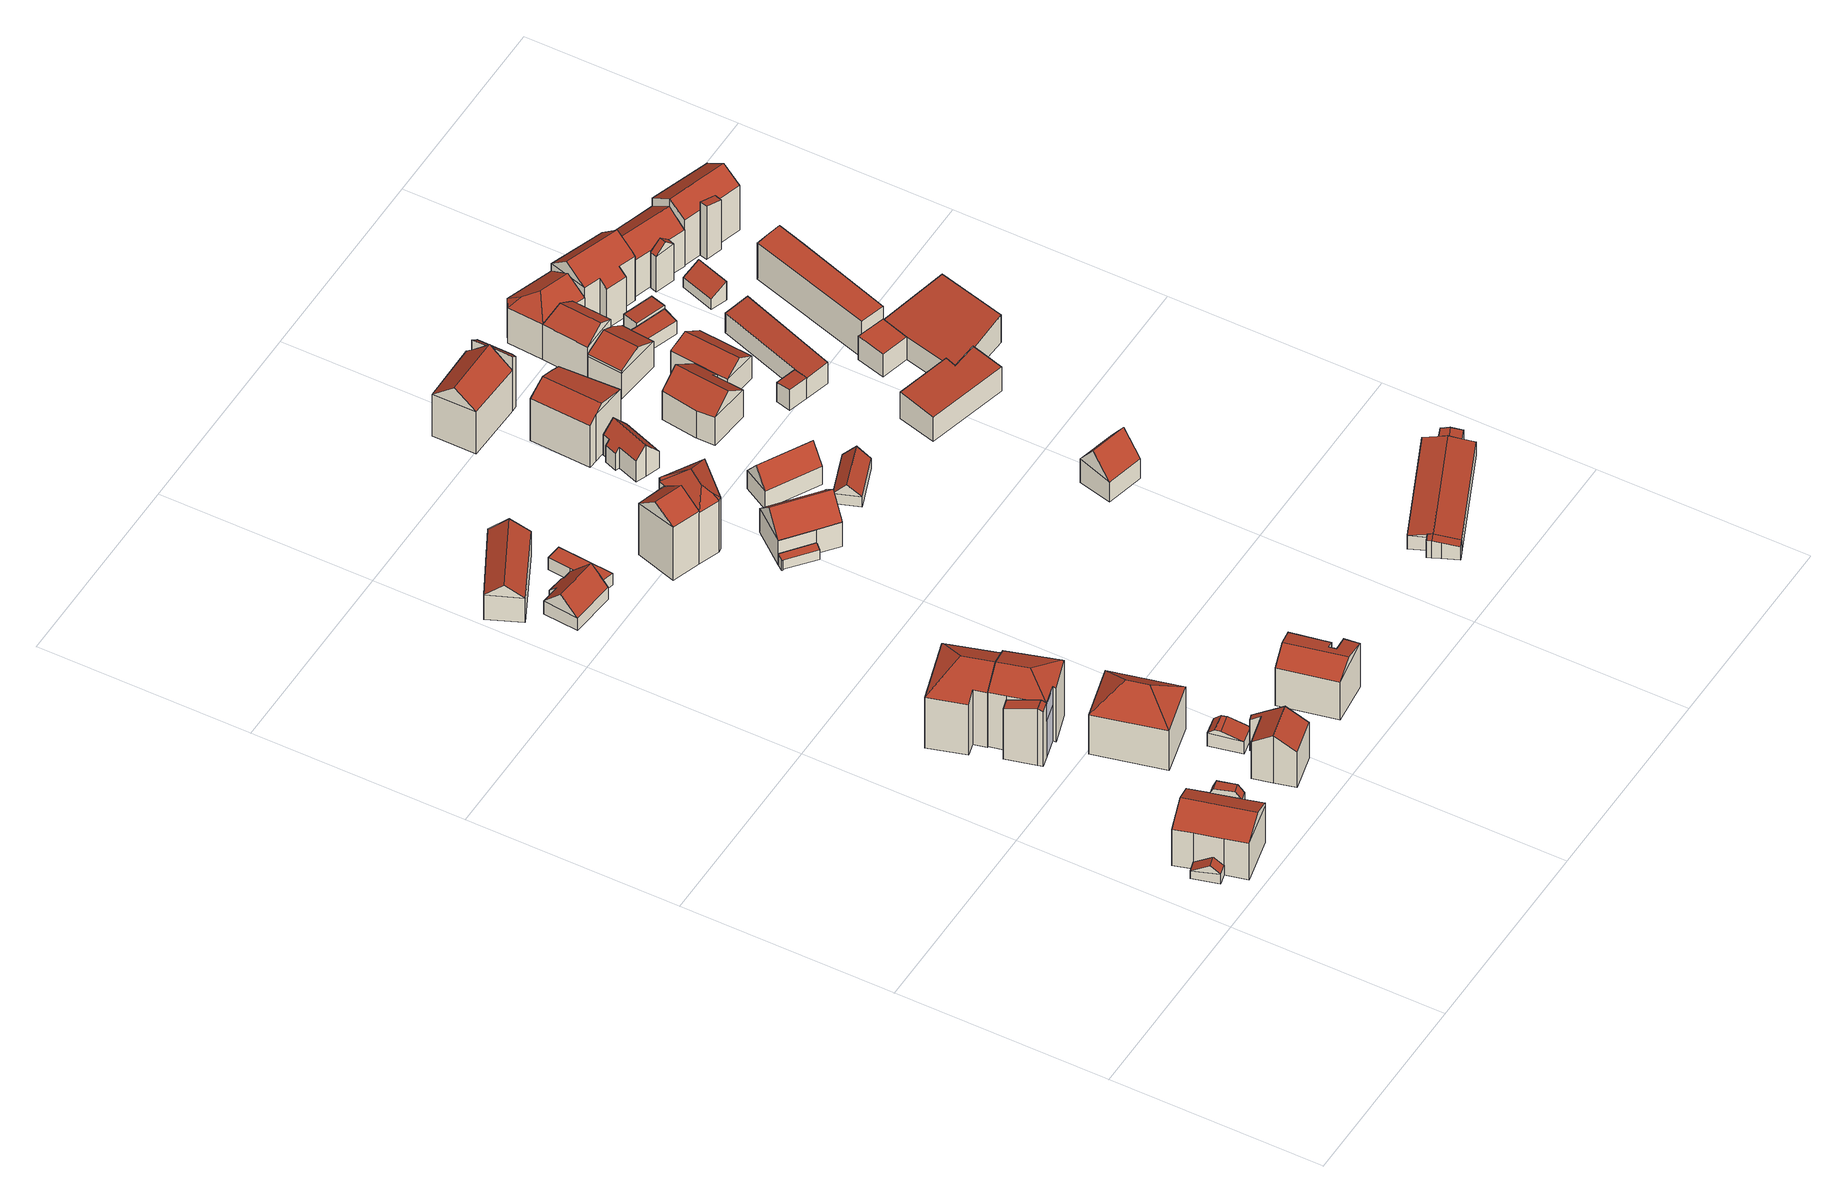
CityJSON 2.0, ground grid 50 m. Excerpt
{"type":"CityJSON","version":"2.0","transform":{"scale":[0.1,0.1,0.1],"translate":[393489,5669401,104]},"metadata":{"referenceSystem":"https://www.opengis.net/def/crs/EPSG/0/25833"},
"CityObjects":{
"building1":{"type":"Building","attributes":{"Gemeindeschluessel":14627140,"Geometrietyp2DReferenz":"3000","function":"31001_9998","roofType":"9999"},"children":["building1-1","building1-2","building1-3"]},
"building1-1":{"type":"BuildingPart","attributes":{"Dachtyp_tdc":"tdcGableRoof","Dachneigung":24.44,"QualitaetDacherkennung":57,"Geometrietyp2DReferenz":"3000","roofType":"3100","measuredHeight":13.32},"parents":["building1"],"geometry":[{"type":"MultiSurface","lod":"2","boundaries":[[[0,1,2,3]],[[1,4,5,2]],[[4,6,7,5]],[[6,8,7]],[[9,10,11]],[[9,12,13,10]],[[12,14,15,13]],[[14,16,17,15]],[[18,19,20,21,22,23,24,25]],[[6,4,21,20,12,9]],[[0,26,23,22,1]],[[1,22,21,4]],[[14,19,18,16]],[[12,20,19,14]],[[18,27,16]],[[3,2,5,7,10,13,15,17]],[[9,11,28,8,6]],[[11,10,7,8]],[[11,8,28]],[[3,17,16,0]],[[26,24,23]],[[27,18,25]],[[16,27,26,0]],[[26,27,25,24]]],"semantics":{"surfaces":[{"type":"WallSurface"},{"type":"RoofSurface"},{"type":"GroundSurface"},{"type":"ClosureSurface"}],"values":[0,0,0,0,0,0,0,0,1,1,0,0,0,0,0,2,0,3,3,3,0,0,3,3]}}]},
"building1-2":{"type":"BuildingPart","attributes":{"Dachtyp_tdc":"tdcGableRoof","Dachneigung":29.97,"QualitaetDacherkennung":14,"Geometrietyp2DReferenz":"3000","roofType":"3100","measuredHeight":4.59},"parents":["building1"],"geometry":[{"type":"MultiSurface","lod":"2","boundaries":[[[8,29,30,7]],[[29,31,32,30]],[[31,11,10,32]],[[31,29,33]],[[29,8,28,33]],[[11,31,33,28]],[[7,30,32,10]],[[7,10,11,8]],[[8,11,28]]],"semantics":{"surfaces":[{"type":"WallSurface"},{"type":"RoofSurface"},{"type":"GroundSurface"},{"type":"ClosureSurface"}],"values":[0,0,0,0,1,1,2,3,3]}}]},
"building1-3":{"type":"BuildingPart","attributes":{"Dachtyp_tdc":"tdcCutGableRoof","Dachneigung":2.87,"QualitaetDacherkennung":29,"Geometrietyp2DReferenz":"3000","roofType":"9999","measuredHeight":12.98},"parents":["building1"],"geometry":[{"type":"MultiSurface","lod":"2","boundaries":[[[27,34,35,17,16]],[[34,36,37,35]],[[36,26,0,3,37]],[[34,27,25,38,39]],[[36,34,39,40]],[[26,36,40,41,24]],[[40,39,38,41]],[[17,35,37,3]],[[16,17,3,0]],[[27,16,0,26]],[[41,38,25,24]],[[24,25,27,26]]],"semantics":{"surfaces":[{"type":"WallSurface"},{"type":"RoofSurface"},{"type":"GroundSurface"},{"type":"ClosureSurface"}],"values":[0,0,0,1,0,1,1,2,3,3,0,3]}}]},
"building2":{"type":"Building","attributes":{"Dachtyp_tdc":"tdcFreeFormRoof","Gemeindeschluessel":14627140,"Dachneigung":21.01,"QualitaetDacherkennung":36,"Geometrietyp2DReferenz":"3000","function":"31001_9998","roofType":"5000","measuredHeight":18.21},"geometry":[{"type":"MultiSurface","lod":"2","boundaries":[[[42,43,44,45]],[[43,46,47,44]],[[46,48,49,47]],[[48,50,51,49]],[[50,52,53,51]],[[52,42,45,53]],[[54,55,52,50]],[[43,56,54,50,48,46]],[[56,42,55,54]],[[43,42,56]],[[42,52,55]],[[45,44,47,49,51,53]]],"semantics":{"surfaces":[{"type":"WallSurface"},{"type":"RoofSurface"},{"type":"GroundSurface"}],"values":[0,0,0,0,0,0,1,1,1,0,0,2]}}]},
"building3":{"type":"Building","attributes":{"Gemeindeschluessel":14627140,"Geometrietyp2DReferenz":"3000","function":"31001_9998","roofType":"9999"},"children":["building3-1","building3-2"]},
"building3-1":{"type":"BuildingPart","attributes":{"Dachtyp_tdc":"tdcGableRoof","Dachneigung":14.13,"QualitaetDacherkennung":32,"Geometrietyp2DReferenz":"3000","roofType":"3100","measuredHeight":16.35},"parents":["building3"],"geometry":[{"type":"MultiSurface","lod":"2","boundaries":[[[57,58,59,60]],[[58,61,62,59]],[[61,63,64,62]],[[65,66,63,61,58]],[[58,57,67,68,67,65]],[[69,60,59,62,64,70,69,71]],[[60,69,67,57]],[[69,71,68,67]],[[72,66,65]],[[70,64,63,66,72]],[[67,73,72,65]],[[70,72,73,69]],[[74,67,68]],[[71,69,73,74,68]],[[74,73,67]]],"semantics":{"surfaces":[{"type":"WallSurface"},{"type":"RoofSurface"},{"type":"GroundSurface"},{"type":"ClosureSurface"}],"values":[0,0,0,1,1,2,0,3,0,3,0,3,0,3,3]}}]},
"building3-2":{"type":"BuildingPart","attributes":{"Dachtyp_tdc":"tdcHipAndGableRoof","Dachneigung":22.43,"QualitaetDacherkennung":33,"Geometrietyp2DReferenz":"3000","roofType":"5000","measuredHeight":18.33},"parents":["building3"],"geometry":[{"type":"MultiSurface","lod":"2","boundaries":[[[75,76,77,78]],[[76,79,80,77]],[[79,81,82,80]],[[81,83,84,82]],[[83,85,71,84]],[[85,68,71]],[[86,87,88,64,63]],[[87,75,78,88]],[[73,74,85,83,81,79,89]],[[79,76,75,89]],[[75,87,86,66,72,73,89]],[[78,77,80,82,84,71,69,70,64,88]],[[74,68,85]],[[71,68,74,73,69]],[[63,66,86]],[[64,70,72,66,63]],[[70,69,73,72]]],"semantics":{"surfaces":[{"type":"WallSurface"},{"type":"RoofSurface"},{"type":"GroundSurface"},{"type":"ClosureSurface"}],"values":[0,0,0,0,0,0,0,0,1,1,1,2,0,3,0,3,3]}}]},
"building4":{"type":"Building","attributes":{"Dachtyp_tdc":"tdcHipRoof","Gemeindeschluessel":14627140,"Dachneigung":38.44,"QualitaetDacherkennung":65,"Geometrietyp2DReferenz":"3000","function":"31001_9998","roofType":"3200","measuredHeight":16.54},"geometry":[{"type":"MultiSurface","lod":"2","boundaries":[[[90,91,92,93]],[[91,94,95,92]],[[94,96,97,95]],[[96,90,93,97]],[[94,91,98]],[[90,96,99]],[[91,90,99,98]],[[96,94,98,99]],[[93,92,95,97]]],"semantics":{"surfaces":[{"type":"WallSurface"},{"type":"RoofSurface"},{"type":"GroundSurface"}],"values":[0,0,0,0,1,1,1,1,2]}}]},
"building5":{"type":"Building","attributes":{"Dachtyp_tdc":"tdcGableRoof","Gemeindeschluessel":14627140,"Dachneigung":33.02,"QualitaetDacherkennung":78,"Geometrietyp2DReferenz":"3000","function":"31001_9998","roofType":"3100","measuredHeight":13.48},"geometry":[{"type":"MultiSurface","lod":"2","boundaries":[[[100,101,102,103]],[[101,104,105,102]],[[104,106,107,105]],[[106,108,109,107]],[[108,110,111,109]],[[110,112,113,111]],[[112,114,115,113]],[[114,100,103,115]],[[110,108,106,104,101,100]],[[100,114,112,110]],[[103,102,105,107,109,111,113,115]]],"semantics":{"surfaces":[{"type":"WallSurface"},{"type":"RoofSurface"},{"type":"GroundSurface"}],"values":[0,0,0,0,0,0,0,0,1,1,2]}}]},
"building6":{"type":"Building","attributes":{"Dachtyp_tdc":"tdcCutGableRoof","Gemeindeschluessel":14627140,"Dachneigung":18.14,"QualitaetDacherkennung":37,"Geometrietyp2DReferenz":"3000","function":"31001_9998","roofType":"9999","measuredHeight":5.05},"geometry":[{"type":"MultiSurface","lod":"2","boundaries":[[[116,117,118,119]],[[117,120,121,118]],[[120,122,123,121]],[[122,116,119,123]],[[117,116,124,125]],[[120,117,125,126]],[[122,120,126,127]],[[116,122,127,124]],[[126,125,124,127]],[[119,118,121,123]]],"semantics":{"surfaces":[{"type":"WallSurface"},{"type":"RoofSurface"},{"type":"GroundSurface"}],"values":[0,0,0,0,1,0,1,0,1,2]}}]},
"building7":{"type":"Building","attributes":{"Dachtyp_tdc":"tdcFreeFormRoof","Gemeindeschluessel":14627140,"Dachneigung":45.99,"QualitaetDacherkennung":65,"Geometrietyp2DReferenz":"3000","function":"31001_9998","roofType":"5000","measuredHeight":7.98},"geometry":[{"type":"MultiSurface","lod":"2","boundaries":[[[128,129,130,131]],[[129,132,133,130]],[[132,134,135,133]],[[134,136,137,135]],[[136,138,139,137]],[[138,140,141,139]],[[140,142,143,141]],[[142,144,145,143]],[[144,128,131,145]],[[146,132,129,128,144,142,140,147]],[[136,134,146,147,138]],[[134,132,146]],[[140,138,147]],[[131,130,133,135,137,139,141,143,145]]],"semantics":{"surfaces":[{"type":"WallSurface"},{"type":"RoofSurface"},{"type":"GroundSurface"}],"values":[0,0,0,0,0,0,0,0,0,1,1,0,0,2]}}]},
"building8":{"type":"Building","attributes":{"Dachtyp_tdc":"tdcFreeFormRoof","Gemeindeschluessel":14627140,"Dachneigung":32.3,"QualitaetDacherkennung":59,"Geometrietyp2DReferenz":"3000","function":"31001_9998","roofType":"5000","measuredHeight":13.77},"geometry":[{"type":"MultiSurface","lod":"2","boundaries":[[[148,149,150,151]],[[149,152,153,150]],[[152,154,155,153]],[[154,156,157,155]],[[156,158,159,157]],[[158,160,161,159]],[[160,162,163,161]],[[162,148,151,163]],[[156,164,165,158]],[[154,152,149,148,162,160,165,164]],[[156,154,164]],[[160,158,165]],[[151,150,153,155,157,159,161,163]]],"semantics":{"surfaces":[{"type":"WallSurface"},{"type":"RoofSurface"},{"type":"GroundSurface"}],"values":[0,0,0,0,0,0,0,0,1,1,0,0,2]}}]},
"building9":{"type":"Building","attributes":{"Dachtyp_tdc":"tdcGableRoof","Gemeindeschluessel":14627140,"Dachneigung":37.8,"QualitaetDacherkennung":65,"Geometrietyp2DReferenz":"3000","function":"31001_9998","roofType":"3100","measuredHeight":10.26},"geometry":[{"type":"MultiSurface","lod":"2","boundaries":[[[166,167,168,169]],[[167,170,171,168]],[[170,172,173,171]],[[172,166,169,173]],[[170,167,174]],[[166,172,175]],[[167,166,175,174]],[[172,170,174,175]],[[169,168,171,173]]],"semantics":{"surfaces":[{"type":"WallSurface"},{"type":"RoofSurface"},{"type":"GroundSurface"}],"values":[0,0,0,0,0,0,1,1,2]}}]},
"building10":{"type":"Building","attributes":{"Dachtyp_tdc":"tdcPolyFlatRoof","Gemeindeschluessel":14627140,"Dachneigung":0,"QualitaetDacherkennung":74,"Geometrietyp2DReferenz":"3000","function":"31001_9998","roofType":"1000","measuredHeight":3.37},"geometry":[{"type":"MultiSurface","lod":"2","boundaries":[[[176,177,178,179]],[[177,180,181,178]],[[180,182,183,181]],[[182,184,185,183]],[[184,176,179,185]],[[184,182,180,177,176]],[[179,178,181,183,185]]],"semantics":{"surfaces":[{"type":"WallSurface"},{"type":"RoofSurface"},{"type":"GroundSurface"}],"values":[0,0,0,0,0,1,2]}}]},
"building11":{"type":"Building","attributes":{"Gemeindeschluessel":14627140,"Geometrietyp2DReferenz":"3000","function":"31001_9998","roofType":"9999"},"children":["building11-1","building11-2"]},
"building11-1":{"type":"BuildingPart","attributes":{"Dachtyp_tdc":"tdcFreeFormRoof","Dachneigung":41.3,"QualitaetDacherkennung":10,"Geometrietyp2DReferenz":"3000","roofType":"5000","measuredHeight":18.73},"parents":["building11"],"geometry":[{"type":"MultiSurface","lod":"2","boundaries":[[[186,187,188,189,190]],[[187,191,192,188]],[[191,193,194,192]],[[193,195,196,194]],[[195,197,198,196]],[[197,199,200,198]],[[199,201,202,200]],[[201,203,204,202]],[[203,205,206,204]],[[201,199,207,208,209]],[[199,197,195,210,211,212,207]],[[195,193,210]],[[193,191,211,210]],[[191,187,212,211]],[[187,186,213,205,208,207,212]],[[205,203,209,208]],[[203,201,209]],[[189,188,192,194,196,198,200,202,204,206]],[[190,213,186]],[[189,206,205,213,190]]],"semantics":{"surfaces":[{"type":"WallSurface"},{"type":"RoofSurface"},{"type":"GroundSurface"},{"type":"ClosureSurface"}],"values":[0,0,0,0,0,0,0,0,0,1,1,1,1,1,1,1,1,2,0,3]}}]},
"building11-2":{"type":"BuildingPart","attributes":{"Dachtyp_tdc":"tdcGableRoof","Dachneigung":39,"QualitaetDacherkennung":46,"Geometrietyp2DReferenz":"3000","roofType":"3100","measuredHeight":18.68},"parents":["building11"],"geometry":[{"type":"MultiSurface","lod":"2","boundaries":[[[214,190,189,215]],[[216,217,218,206,205]],[[217,214,215,218]],[[216,213,190,219]],[[214,217,220]],[[190,214,220,219]],[[217,216,219,220]],[[215,189,206,218]],[[205,213,216]],[[206,189,190,213,205]]],"semantics":{"surfaces":[{"type":"WallSurface"},{"type":"RoofSurface"},{"type":"GroundSurface"},{"type":"ClosureSurface"}],"values":[0,0,0,0,0,1,1,2,0,3]}}]},
"building12":{"type":"Building","attributes":{"Gemeindeschluessel":14627140,"Geometrietyp2DReferenz":"3000","function":"31001_9998","roofType":"9999"},"children":["building12-1","building12-2"]},
"building12-1":{"type":"BuildingPart","attributes":{"Dachtyp_tdc":"tdcGableRoof","Dachneigung":44.21,"QualitaetDacherkennung":54,"Geometrietyp2DReferenz":"3000","roofType":"3100","measuredHeight":11.71},"parents":["building12"],"geometry":[{"type":"MultiSurface","lod":"2","boundaries":[[[221,222,223,224,225]],[[222,226,227,223]],[[226,228,229,227]],[[228,230,231,229]],[[230,232,233,234,231]],[[235,236,237,238,239]],[[222,238,237,240,226]],[[228,240,237,236,230]],[[226,240,228]],[[221,239,238,222]],[[232,235,239,221]],[[230,236,235,232]],[[234,224,223,227,229,231]],[[225,233,232,221]],[[225,224,234,233]]],"semantics":{"surfaces":[{"type":"WallSurface"},{"type":"RoofSurface"},{"type":"GroundSurface"},{"type":"ClosureSurface"}],"values":[0,0,0,0,0,1,1,0,0,0,0,0,2,0,3]}}]},
"building12-2":{"type":"BuildingPart","attributes":{"Dachtyp_tdc":"tdcPolyFlatRoof","Dachneigung":15.64,"QualitaetDacherkennung":46,"Geometrietyp2DReferenz":"3000","roofType":"2100","measuredHeight":3.18},"parents":["building12"],"geometry":[{"type":"MultiSurface","lod":"2","boundaries":[[[241,242,243,244]],[[242,245,246,243]],[[245,247,248,246]],[[247,225,224,248]],[[233,241,244,234]],[[233,225,247,245,242,241]],[[244,243,246,248,224,234]],[[234,224,225,233]]],"semantics":{"surfaces":[{"type":"WallSurface"},{"type":"RoofSurface"},{"type":"GroundSurface"},{"type":"ClosureSurface"}],"values":[0,0,0,0,0,1,2,3]}}]},
"building13":{"type":"Building","attributes":{"name":"Freie Werkschule Meißen","Dachtyp_tdc":"tdcFreeFormRoof","Gemeindeschluessel":14627140,"Dachneigung":52.13,"QualitaetDacherkennung":74,"Geometrietyp2DReferenz":"3000","function":"31001_3021","roofType":"5000","measuredHeight":11.65},"geometry":[{"type":"MultiSurface","lod":"2","boundaries":[[[249,250,251,252]],[[250,253,254,251]],[[253,255,256,254]],[[255,257,258,256]],[[257,249,252,258]],[[255,253,250,259,260]],[[257,260,259,249]],[[250,249,259]],[[257,255,260]],[[252,251,254,256,258]]],"semantics":{"surfaces":[{"type":"WallSurface"},{"type":"RoofSurface"},{"type":"GroundSurface"}],"values":[0,0,0,0,0,1,1,0,0,2]}}]},
"building14":{"type":"Building","attributes":{"Dachtyp_tdc":"tdcGableRoof","Gemeindeschluessel":14627140,"Dachneigung":51.75,"QualitaetDacherkennung":75,"Geometrietyp2DReferenz":"3000","function":"31001_9998","roofType":"3100","measuredHeight":9.62},"geometry":[{"type":"MultiSurface","lod":"2","boundaries":[[[261,262,263,264]],[[262,265,266,263]],[[265,267,268,266]],[[267,261,264,268]],[[265,262,269]],[[261,267,270]],[[262,261,270,269]],[[267,265,269,270]],[[264,263,266,268]]],"semantics":{"surfaces":[{"type":"WallSurface"},{"type":"RoofSurface"},{"type":"GroundSurface"}],"values":[0,0,0,0,0,0,1,1,2]}}]},
"building15":{"type":"Building","attributes":{"Dachtyp_tdc":"tdcGableRoof","Gemeindeschluessel":14627140,"Dachneigung":49.85,"QualitaetDacherkennung":72,"Geometrietyp2DReferenz":"3000","function":"31001_9998","roofType":"3100","measuredHeight":9.05},"geometry":[{"type":"MultiSurface","lod":"2","boundaries":[[[271,272,273,274]],[[272,275,276,273]],[[275,277,278,276]],[[277,279,280,278]],[[279,281,282,280]],[[281,283,284,282]],[[283,285,286,284]],[[285,287,288,286]],[[287,289,290,288]],[[289,271,274,290]],[[285,283,281,279,277,275,272,271]],[[271,289,287,285]],[[274,273,276,278,280,282,284,286,288,290]]],"semantics":{"surfaces":[{"type":"WallSurface"},{"type":"RoofSurface"},{"type":"GroundSurface"}],"values":[0,0,0,0,0,0,0,0,0,0,1,1,2]}}]},
"building16":{"type":"Building","attributes":{"Dachtyp_tdc":"tdcGableRoof","Gemeindeschluessel":14627140,"Dachneigung":44.9,"QualitaetDacherkennung":85,"Geometrietyp2DReferenz":"3000","function":"31001_9998","roofType":"3100","measuredHeight":5.9},"geometry":[{"type":"MultiSurface","lod":"2","boundaries":[[[291,292,293,294]],[[292,295,296,293]],[[295,297,298,296]],[[297,291,294,298]],[[295,292,299]],[[291,297,300]],[[292,291,300,299]],[[297,295,299,300]],[[294,293,296,298]]],"semantics":{"surfaces":[{"type":"WallSurface"},{"type":"RoofSurface"},{"type":"GroundSurface"}],"values":[0,0,0,0,0,0,1,1,2]}}]},
"building17":{"type":"Building","attributes":{"Dachtyp_tdc":"tdcFreeFormRoof","Gemeindeschluessel":14627140,"Dachneigung":15.4,"QualitaetDacherkennung":37,"Geometrietyp2DReferenz":"3000","function":"31001_9998","roofType":"5000","measuredHeight":14.81},"geometry":[{"type":"MultiSurface","lod":"2","boundaries":[[[301,302,303,304]],[[302,305,306,303]],[[305,307,308,306]],[[307,309,310,308]],[[309,311,312,310]],[[311,301,304,312]],[[302,313,314,307,305]],[[301,311,309,314,313]],[[302,301,313]],[[309,307,314]],[[304,303,306,308,310,312]]],"semantics":{"surfaces":[{"type":"WallSurface"},{"type":"RoofSurface"},{"type":"GroundSurface"}],"values":[0,0,0,0,0,0,1,1,0,0,2]}}]},
"building18":{"type":"Building","attributes":{"Gemeindeschluessel":14627140,"Geometrietyp2DReferenz":"3000","function":"31001_9998","roofType":"9999"},"children":["building18-1","building18-2"]},
"building18-1":{"type":"BuildingPart","attributes":{"Dachtyp_tdc":"tdcPolyFlatRoof","Dachneigung":40.88,"QualitaetDacherkennung":83,"Geometrietyp2DReferenz":"3000","roofType":"2100","measuredHeight":15.65},"parents":["building18"],"geometry":[{"type":"MultiSurface","lod":"2","boundaries":[[[315,316,317,318,319,320]],[[316,321,322,317]],[[321,323,324,322]],[[323,325,326,327,324]],[[323,321,316,315,328,329,325]],[[327,318,317,322,324]],[[320,328,315]],[[329,326,325]],[[318,327,326,319]],[[319,326,329,328,320]]],"semantics":{"surfaces":[{"type":"WallSurface"},{"type":"RoofSurface"},{"type":"GroundSurface"},{"type":"ClosureSurface"}],"values":[0,0,0,0,1,2,0,0,3,3]}}]},
"building18-2":{"type":"BuildingPart","attributes":{"Dachtyp_tdc":"tdcGableRoof","Dachneigung":40.19,"QualitaetDacherkennung":72,"Geometrietyp2DReferenz":"3000","roofType":"3100","measuredHeight":16.38},"parents":["building18"],"geometry":[{"type":"MultiSurface","lod":"2","boundaries":[[[326,330,331,327]],[[330,332,333,331]],[[332,334,335,333]],[[332,330,336]],[[330,326,329,337,336]],[[334,332,336,337,328,320]],[[327,331,333,335,318]],[[319,318,335,334]],[[326,327,318,319]],[[337,329,328]],[[320,319,334]],[[328,329,326,319,320]]],"semantics":{"surfaces":[{"type":"WallSurface"},{"type":"RoofSurface"},{"type":"GroundSurface"},{"type":"ClosureSurface"}],"values":[0,0,0,0,1,1,2,0,3,0,0,3]}}]},
"building19":{"type":"Building","attributes":{"name":"Freie Werkschule Meißen","Gemeindeschluessel":14627140,"Geometrietyp2DReferenz":"3000","function":"31001_3021","roofType":"9999"},"children":["building19-1","building19-2","building19-3"]},
"building19-1":{"type":"BuildingPart","attributes":{"Dachtyp_tdc":"tdcGableRoof","Dachneigung":10.54,"QualitaetDacherkennung":75,"Geometrietyp2DReferenz":"3000","roofType":"3100","measuredHeight":3.64},"parents":["building19"],"geometry":[{"type":"MultiSurface","lod":"2","boundaries":[[[338,339,340,341]],[[339,342,343,340]],[[342,344,345,343]],[[342,339,346]],[[339,338,347,346]],[[344,342,346,347]],[[341,340,343,345]],[[341,345,344,338]],[[338,344,347]]],"semantics":{"surfaces":[{"type":"WallSurface"},{"type":"RoofSurface"},{"type":"GroundSurface"},{"type":"ClosureSurface"}],"values":[0,0,0,0,1,1,2,3,3]}}]},
"building19-2":{"type":"BuildingPart","attributes":{"Dachtyp_tdc":"tdcGableRoof","Dachneigung":10.44,"QualitaetDacherkennung":78,"Geometrietyp2DReferenz":"3000","roofType":"3100","measuredHeight":4.84},"parents":["building19"],"geometry":[{"type":"MultiSurface","lod":"2","boundaries":[[[348,349,350,351]],[[349,352,353,350]],[[352,354,355,356,357,353]],[[358,359,360,361]],[[359,348,351,360]],[[362,354,352,349]],[[349,348,359,358,363,362]],[[351,350,353,357,364,361,360]],[[365,355,354,362]],[[364,357,356,366]],[[366,356,355,365]],[[363,367,365,362]],[[364,366,358,361]],[[358,366,365,367,363]]],"semantics":{"surfaces":[{"type":"WallSurface"},{"type":"RoofSurface"},{"type":"GroundSurface"},{"type":"ClosureSurface"}],"values":[0,0,0,0,0,1,1,2,0,3,3,0,3,3]}}]},
"building19-3":{"type":"BuildingPart","attributes":{"Dachtyp_tdc":"tdcGableRoof","Dachneigung":10.15,"QualitaetDacherkennung":86,"Geometrietyp2DReferenz":"3000","roofType":"3100","measuredHeight":4.81},"parents":["building19"],"geometry":[{"type":"MultiSurface","lod":"2","boundaries":[[[368,369,338,341,370]],[[371,345,344]],[[371,372,373,345]],[[372,358,361,373]],[[356,374,375,357]],[[374,368,370,375]],[[376,355,365,367,377,378,379]],[[372,380,377,367,363,358]],[[369,378,377,380,371]],[[371,380,372]],[[368,379,378,369]],[[374,376,379,368]],[[356,355,376,374]],[[370,341,345,373,361,364,357,375]],[[344,347,338,369,371]],[[344,345,341,338]],[[344,338,347]],[[357,364,366,356]],[[364,361,358,366]],[[365,355,356,366]],[[367,365,366,358,363]]],"semantics":{"surfaces":[{"type":"WallSurface"},{"type":"RoofSurface"},{"type":"GroundSurface"},{"type":"ClosureSurface"}],"values":[0,0,0,0,0,0,1,1,0,0,0,0,0,2,0,3,3,3,3,3,3]}}]},
"building20":{"type":"Building","attributes":{"Dachtyp_tdc":"tdcFreeFormRoof","Gemeindeschluessel":14627140,"Dachneigung":38.38,"QualitaetDacherkennung":62,"Geometrietyp2DReferenz":"3000","function":"31001_9998","roofType":"5000","measuredHeight":11.84},"geometry":[{"type":"MultiSurface","lod":"2","boundaries":[[[381,382,383,384]],[[382,385,386,383]],[[385,387,388,386]],[[387,389,390,388]],[[389,391,392,390]],[[391,393,394,392]],[[393,381,384,394]],[[389,387,385,395,396,391]],[[396,395,382,381,393]],[[393,391,396]],[[385,382,395]],[[384,383,386,388,390,392,394]]],"semantics":{"surfaces":[{"type":"WallSurface"},{"type":"RoofSurface"},{"type":"GroundSurface"}],"values":[0,0,0,0,0,0,0,1,1,0,0,2]}}]},
"building21":{"type":"Building","attributes":{"Dachtyp_tdc":"tdcFreeFormRoof","Gemeindeschluessel":14627140,"Dachneigung":28.01,"QualitaetDacherkennung":62,"Geometrietyp2DReferenz":"3000","function":"31001_9998","roofType":"5000","measuredHeight":10.38},"geometry":[{"type":"MultiSurface","lod":"2","boundaries":[[[397,398,399,400]],[[398,401,402,399]],[[401,403,404,402]],[[403,405,406,404]],[[405,407,408,406]],[[407,409,410,408]],[[409,397,400,410]],[[411,412,413,414]],[[409,407,415,416,411,414,397]],[[403,416,415,405]],[[401,412,411,416,403]],[[405,415,407]],[[398,413,412,401]],[[397,414,413,398]],[[400,399,402,404,406,408,410]]],"semantics":{"surfaces":[{"type":"WallSurface"},{"type":"RoofSurface"},{"type":"GroundSurface"}],"values":[0,0,0,0,0,0,0,1,1,0,0,0,0,0,2]}}]},
"building22":{"type":"Building","attributes":{"Dachtyp_tdc":"tdcGableRoof","Gemeindeschluessel":14627140,"Dachneigung":32.71,"QualitaetDacherkennung":83,"Geometrietyp2DReferenz":"3000","function":"31001_9998","roofType":"3100","measuredHeight":13.01},"geometry":[{"type":"MultiSurface","lod":"2","boundaries":[[[417,418,419]],[[420,417,419,421]],[[418,422,421,419]],[[423,404,402,424]],[[417,420,404,423]],[[420,422,402,404]],[[422,418,424,402]],[[418,417,423,424]],[[422,420,421]]],"semantics":{"surfaces":[{"type":"WallSurface"},{"type":"RoofSurface"},{"type":"GroundSurface"}],"values":[0,1,1,2,0,0,0,0,0]}}]},
"building23":{"type":"Building","attributes":{"Dachtyp_tdc":"tdcFreeFormRoof","Gemeindeschluessel":14627140,"Dachneigung":33.32,"QualitaetDacherkennung":81,"Geometrietyp2DReferenz":"3000","function":"31001_9998","roofType":"5000","measuredHeight":9.31},"geometry":[{"type":"MultiSurface","lod":"2","boundaries":[[[425,426,427,428]],[[426,429,430,427]],[[429,431,432,430]],[[431,433,434,432]],[[433,435,436,434]],[[435,425,428,436]],[[437,438,431,429,426,425]],[[435,433,438,437]],[[425,435,437]],[[433,431,438]],[[428,427,430,432,434,436]]],"semantics":{"surfaces":[{"type":"WallSurface"},{"type":"RoofSurface"},{"type":"GroundSurface"}],"values":[0,0,0,0,0,0,1,1,0,0,2]}}]},
"building24":{"type":"Building","attributes":{"Dachtyp_tdc":"tdcPolyFlatRoof","Gemeindeschluessel":14627140,"Dachneigung":4.33,"QualitaetDacherkennung":83,"Geometrietyp2DReferenz":"3000","function":"31001_9998","roofType":"2100","measuredHeight":7.61},"geometry":[{"type":"MultiSurface","lod":"2","boundaries":[[[439,440,441,442]],[[440,443,444,441]],[[443,445,446,444]],[[445,447,448,446]],[[447,449,450,448]],[[449,439,442,450]],[[449,447,445,443,440,439]],[[442,441,444,446,448,450]]],"semantics":{"surfaces":[{"type":"WallSurface"},{"type":"RoofSurface"},{"type":"GroundSurface"}],"values":[0,0,0,0,0,0,1,2]}}]},
"building25":{"type":"Building","attributes":{"Dachtyp_tdc":"tdcFreeFormRoof","Gemeindeschluessel":14627140,"Dachneigung":31.14,"QualitaetDacherkennung":67,"Geometrietyp2DReferenz":"3000","function":"31001_9998","roofType":"5000","measuredHeight":13.07},"geometry":[{"type":"MultiSurface","lod":"2","boundaries":[[[451,452,423,453]],[[452,418,424,423]],[[418,454,455,424]],[[454,456,457,455]],[[456,458,459,457]],[[458,451,453,459]],[[460,456,454]],[[461,460,454,418]],[[451,462,461,418,452]],[[462,458,456,460,461]],[[458,462,451]],[[453,423,424,455,457,459]]],"semantics":{"surfaces":[{"type":"WallSurface"},{"type":"RoofSurface"},{"type":"GroundSurface"}],"values":[0,0,0,0,0,0,1,1,1,1,0,2]}}]},
"building26":{"type":"Building","attributes":{"Gemeindeschluessel":14627140,"Geometrietyp2DReferenz":"3000","function":"31001_9998","roofType":"9999"},"children":["building26-1","building26-2"]},
"building26-1":{"type":"BuildingPart","attributes":{"Dachtyp_tdc":"tdcPolyFlatRoof","Dachneigung":2.69,"QualitaetDacherkennung":68,"Geometrietyp2DReferenz":"3000","roofType":"2100","measuredHeight":5.97},"parents":["building26"],"geometry":[{"type":"MultiSurface","lod":"2","boundaries":[[[463,464,465,466]],[[464,467,468,465]],[[467,469,470,468]],[[471,463,466,472,473]],[[471,474,469,467,464,463]],[[466,465,468,470,472]],[[473,474,471]],[[472,470,469,474,473]]],"semantics":{"surfaces":[{"type":"WallSurface"},{"type":"RoofSurface"},{"type":"GroundSurface"},{"type":"ClosureSurface"}],"values":[0,0,0,0,1,2,0,3]}}]},
"building26-2":{"type":"BuildingPart","attributes":{"Dachtyp_tdc":"tdcPolyFlatRoof","Dachneigung":6.3,"QualitaetDacherkennung":65,"Geometrietyp2DReferenz":"3000","roofType":"2100","measuredHeight":5.84},"parents":["building26"],"geometry":[{"type":"MultiSurface","lod":"2","boundaries":[[[475,476,477,470,469]],[[476,478,479,477]],[[478,473,472,479]],[[478,476,475,474,473]],[[472,470,477,479]],[[469,474,475]],[[470,472,473,474,469]]],"semantics":{"surfaces":[{"type":"WallSurface"},{"type":"RoofSurface"},{"type":"GroundSurface"},{"type":"ClosureSurface"}],"values":[0,0,0,1,2,0,3]}}]},
"building27":{"type":"Building","attributes":{"Dachtyp_tdc":"tdcPolyFlatRoof","Gemeindeschluessel":14627140,"Dachneigung":8.64,"QualitaetDacherkennung":62,"Geometrietyp2DReferenz":"3000","function":"31001_9998","roofType":"2100","measuredHeight":4.39},"geometry":[{"type":"MultiSurface","lod":"2","boundaries":[[[480,481,482,483]],[[481,484,485,482]],[[484,486,487,485]],[[486,488,489,487]],[[488,480,483,489]],[[488,486,484,481,480]],[[483,482,485,487,489]]],"semantics":{"surfaces":[{"type":"WallSurface"},{"type":"RoofSurface"},{"type":"GroundSurface"}],"values":[0,0,0,0,0,1,2]}}]},
"building28":{"type":"Building","attributes":{"Dachtyp_tdc":"tdcPolyFlatRoof","Gemeindeschluessel":14627140,"Dachneigung":3.06,"QualitaetDacherkennung":53,"Geometrietyp2DReferenz":"3000","function":"31001_9998","roofType":"2100","measuredHeight":5.36},"geometry":[{"type":"MultiSurface","lod":"2","boundaries":[[[490,491,487,492]],[[491,493,485,487]],[[493,494,495,485]],[[494,490,492,495]],[[494,493,491,490]],[[492,487,485,495]]],"semantics":{"surfaces":[{"type":"WallSurface"},{"type":"RoofSurface"},{"type":"GroundSurface"}],"values":[0,0,0,0,1,2]}}]},
"building29":{"type":"Building","attributes":{"Dachtyp_tdc":"tdcFreeFormRoof","Gemeindeschluessel":14627140,"Dachneigung":32.9,"QualitaetDacherkennung":54,"Geometrietyp2DReferenz":"3000","function":"31001_9998","roofType":"5000","measuredHeight":16.33},"geometry":[{"type":"MultiSurface","lod":"2","boundaries":[[[496,497,498,499]],[[497,500,501,498]],[[500,502,503,501]],[[502,504,505,503]],[[504,506,507,505]],[[506,508,509,507]],[[508,510,511,509]],[[510,512,513,511]],[[512,496,499,513]],[[514,502,500,515]],[[496,512,510,508,506,504,514,515,497]],[[504,502,514]],[[500,497,515]],[[499,498,501,503,505,507,509,511,513]]],"semantics":{"surfaces":[{"type":"WallSurface"},{"type":"RoofSurface"},{"type":"GroundSurface"}],"values":[0,0,0,0,0,0,0,0,0,1,1,0,0,2]}}]},
"building30":{"type":"Building","attributes":{"Dachtyp_tdc":"tdcPolyFlatRoof","Gemeindeschluessel":14627140,"Dachneigung":5.42,"QualitaetDacherkennung":76,"Geometrietyp2DReferenz":"3000","function":"31001_9998","roofType":"2100","measuredHeight":8},"geometry":[{"type":"MultiSurface","lod":"2","boundaries":[[[516,517,518,519]],[[517,520,521,518]],[[520,522,523,521]],[[522,524,525,523]],[[524,526,527,525]],[[526,528,529,527]],[[528,516,519,529]],[[528,526,524,522,520,517,516]],[[519,518,521,523,525,527,529]]],"semantics":{"surfaces":[{"type":"WallSurface"},{"type":"RoofSurface"},{"type":"GroundSurface"}],"values":[0,0,0,0,0,0,0,1,2]}}]},
"building31":{"type":"Building","attributes":{"Gemeindeschluessel":14627140,"Geometrietyp2DReferenz":"3000","function":"31001_9998","roofType":"9999"},"children":["building31-1","building31-2","building31-3"]},
"building31-1":{"type":"BuildingPart","attributes":{"Dachtyp_tdc":"tdcPolyFlatRoof","Dachneigung":2.65,"QualitaetDacherkennung":71,"Geometrietyp2DReferenz":"3000","roofType":"2100","measuredHeight":6.75},"parents":["building31"],"geometry":[{"type":"MultiSurface","lod":"2","boundaries":[[[520,530,531,532]],[[530,533,534,531]],[[533,535,536,534]],[[537,520,532,538]],[[537,535,533,530,520]],[[532,531,534,536,538]],[[538,536,535,537]]],"semantics":{"surfaces":[{"type":"WallSurface"},{"type":"RoofSurface"},{"type":"GroundSurface"},{"type":"ClosureSurface"}],"values":[0,0,0,0,1,2,3]}}]},
"building31-2":{"type":"BuildingPart","attributes":{"Dachtyp_tdc":"tdcPolyFlatRoof","Dachneigung":0,"QualitaetDacherkennung":43,"Geometrietyp2DReferenz":"3000","roofType":"1000","measuredHeight":10.38},"parents":["building31"],"geometry":[{"type":"MultiSurface","lod":"2","boundaries":[[[539,540,541,542,543]],[[544,545,546,547,548]],[[545,549,537,538,546]],[[550,539,543,536,535]],[[550,549,545,544,540,539]],[[543,542,547,546,538,536]],[[548,541,540,544]],[[548,547,542,541]],[[535,537,549,550]],[[535,536,538,537]]],"semantics":{"surfaces":[{"type":"WallSurface"},{"type":"RoofSurface"},{"type":"GroundSurface"},{"type":"ClosureSurface"}],"values":[0,0,0,0,1,2,0,3,0,3]}}]},
"building31-3":{"type":"BuildingPart","attributes":{"Dachtyp_tdc":"tdcPolyFlatRoof","Dachneigung":2.87,"QualitaetDacherkennung":65,"Geometrietyp2DReferenz":"3000","roofType":"2100","measuredHeight":6.69},"parents":["building31"],"geometry":[{"type":"MultiSurface","lod":"2","boundaries":[[[551,548,547,552]],[[541,553,554,542]],[[553,551,552,554]],[[553,541,548,551]],[[552,547,542,554]],[[541,542,547,548]]],"semantics":{"surfaces":[{"type":"WallSurface"},{"type":"RoofSurface"},{"type":"GroundSurface"},{"type":"ClosureSurface"}],"values":[0,0,0,1,2,3]}}]},
"building32":{"type":"Building","attributes":{"Dachtyp_tdc":"tdcPolyFlatRoof","Gemeindeschluessel":14627140,"Dachneigung":31.32,"QualitaetDacherkennung":83,"Geometrietyp2DReferenz":"3000","function":"31001_9998","roofType":"2100","measuredHeight":5.29},"geometry":[{"type":"MultiSurface","lod":"2","boundaries":[[[555,556,557,558]],[[556,559,560,557]],[[559,561,562,560]],[[561,555,558,562]],[[561,559,556,555]],[[558,557,560,562]]],"semantics":{"surfaces":[{"type":"WallSurface"},{"type":"RoofSurface"},{"type":"GroundSurface"}],"values":[0,0,0,0,1,2]}}]},
"building33":{"type":"Building","attributes":{"Gemeindeschluessel":14627140,"Geometrietyp2DReferenz":"3000","function":"31001_9998","roofType":"9999"},"children":["building33-1","building33-2"]},
"building33-1":{"type":"BuildingPart","attributes":{"Dachtyp_tdc":"tdcGableRoof","Dachneigung":41.96,"QualitaetDacherkennung":58,"Geometrietyp2DReferenz":"3000","roofType":"3100","measuredHeight":12.51},"parents":["building33"],"geometry":[{"type":"MultiSurface","lod":"2","boundaries":[[[563,564,565,566]],[[564,567,568,565]],[[564,563,569]],[[563,570,571,569]],[[567,564,569,571,572]],[[573,574,566,565,568]],[[566,574,575,576,570,563]],[[574,573,576,575]],[[576,577,570]],[[573,568,567,577,576]],[[571,570,577,572]],[[572,577,567]]],"semantics":{"surfaces":[{"type":"WallSurface"},{"type":"RoofSurface"},{"type":"GroundSurface"},{"type":"ClosureSurface"}],"values":[0,0,0,1,1,2,0,3,0,3,0,3]}}]},
"building33-2":{"type":"BuildingPart","attributes":{"Dachtyp_tdc":"tdcGableRoof","Dachneigung":35.89,"QualitaetDacherkennung":78,"Geometrietyp2DReferenz":"3000","roofType":"3100","measuredHeight":13.78},"parents":["building33"],"geometry":[{"type":"MultiSurface","lod":"2","boundaries":[[[578,579,580,568,567]],[[579,581,505,580]],[[581,582,583,505]],[[582,584,503,583]],[[584,585,586,503]],[[585,587,588,586]],[[587,589,590,588]],[[589,575,574,590]],[[587,585,584,582]],[[582,581,579,578,572,577,576,575,589,587]],[[573,568,580,505,583,503,586,588,590,574]],[[567,572,578]],[[568,573,576,577,567]],[[567,577,572]],[[573,574,575,576]]],"semantics":{"surfaces":[{"type":"WallSurface"},{"type":"RoofSurface"},{"type":"GroundSurface"},{"type":"ClosureSurface"}],"values":[0,0,0,0,0,0,0,0,1,1,2,0,3,3,3]}}]},
"building34":{"type":"Building","attributes":{"Gemeindeschluessel":14627140,"Geometrietyp2DReferenz":"3000","function":"31001_9998","roofType":"9999"},"children":["building34-1","building34-2"]},
"building34-1":{"type":"BuildingPart","attributes":{"Dachtyp_tdc":"tdcPolyFlatRoof","Dachneigung":12.84,"QualitaetDacherkennung":56,"Geometrietyp2DReferenz":"3000","roofType":"2100","measuredHeight":15.34},"parents":["building34"],"geometry":[{"type":"MultiSurface","lod":"2","boundaries":[[[591,592,593,594,595]],[[596,597,598,599,600]],[[597,591,595,598]],[[597,596,601,592,591]],[[595,594,602,599,598]],[[601,603,593,592]],[[603,602,594,593]],[[600,603,601,596]],[[600,599,602,603]]],"semantics":{"surfaces":[{"type":"WallSurface"},{"type":"RoofSurface"},{"type":"GroundSurface"},{"type":"ClosureSurface"}],"values":[0,0,0,1,2,0,3,0,3]}}]},
"building34-2":{"type":"BuildingPart","attributes":{"Dachtyp_tdc":"tdcGableRoof","Dachneigung":35.23,"QualitaetDacherkennung":50,"Geometrietyp2DReferenz":"3000","roofType":"3100","measuredHeight":15.91},"parents":["building34"],"geometry":[{"type":"MultiSurface","lod":"2","boundaries":[[[593,604,605,594]],[[604,606,607,605]],[[606,608,609,607]],[[608,610,611,609]],[[610,612,613,611]],[[612,614,615,613]],[[614,600,599,615]],[[612,610,608,606]],[[606,604,593,603,600,614,612]],[[602,594,605,607,609,611,613,615,599]],[[593,594,602,603]],[[602,599,600,603]]],"semantics":{"surfaces":[{"type":"WallSurface"},{"type":"RoofSurface"},{"type":"GroundSurface"},{"type":"ClosureSurface"}],"values":[0,0,0,0,0,0,0,1,1,2,3,3]}}]}
},
"vertices":[
[232,105,105],[245,58,105],[245,58,1],[232,105,1],[137,34,105],[137,34,1],[124,85,105],[124,85,1],[124,85,28],[107,148,105],[107,148,1],[107,148,22],[95,191,105],[95,191,1],[202,218,105],[202,218,1],[215,171,105],[215,171,1],[215,171,115],[202,218,115],[157,207,134],[199,48,134],[245,58,115],[232,105,115],[231,108,115],[215,169,115],[232,105,110],[215,171,110],[118,107,47],
[98,78,28],[98,78,1],[81,140,23],[81,140,1],[92,100,47],
[238,177,110],[238,177,1],[254,111,111],[254,111,1],[217,162,129],[240,168,129],[250,125,131],[228,119,131],
[294,698,185],[179,668,186],[179,668,29],[294,698,29],[171,698,186],[171,698,29],[141,690,174],[141,690,29],[115,778,174],[115,778,29],[256,819,185],[256,819,29],[222,755,211],[257,816,186],[242,685,211],
[186,542,188],[183,553,194],[183,553,31],[186,542,31],[164,623,176],[164,623,31],[189,630,176],[189,630,31],[208,560,194],[201,586,187],[211,549,188],[258,561,188],[211,549,31],[208,560,31],[258,561,31],[208,560,187],[211,549,187],[225,552,188],
[239,684,214],[294,698,192],[294,698,31],[239,684,31],[331,581,191],[331,581,31],[333,577,189],[333,577,31],[260,554,185],[260,554,31],[258,561,189],[189,630,188],[179,668,188],[179,668,31],[260,614,214],
[357,495,181],[397,330,181],[397,330,59],[357,495,59],[278,301,172],[278,301,59],[238,466,172],[238,466,59],[328,374,225],[316,424,225],
[360,105,184],[349,150,154],[349,150,49],[360,105,49],[422,168,154],[422,168,49],[416,192,138],[416,192,49],[430,196,138],[430,196,49],[446,126,184],[446,126,49],[458,77,151],[458,77,49],[372,56,151],[372,56,49],
[429,197,103],[386,187,103],[386,187,69],[429,197,69],[368,263,106],[368,263,69],[411,273,106],[411,273,69],[418,245,119],[375,235,119],[372,248,119],[415,258,119],
[162,1653,38],[161,1645,47],[161,1645,19],[162,1653,19],[182,1643,47],[182,1643,19],[176,1571,77],[176,1571,19],[174,1550,54],[174,1550,19],[67,1560,54],[67,1560,19],[74,1643,57],[74,1643,19],[119,1639,57],[119,1639,19],[121,1657,38],[121,1657,19],[178,1592,99],[70,1602,99],
[591,107,237],[595,90,237],[595,90,103],[591,107,103],[633,96,229],[633,96,103],[638,60,229],[638,60,103],[536,49,211],[536,49,103],[507,184,211],[507,184,103],[590,201,233],[590,201,103],[608,110,233],[608,110,103],[583,54,241],[552,193,241],
[213,1751,81],[39,1667,82],[39,1667,13],[213,1751,13],[5,1744,84],[5,1744,13],[173,1830,83],[173,1830,13],[22,1706,116],[192,1791,116],
[176,1571,55],[182,1643,55],[182,1643,21],[176,1571,21],[187,1697,55],[187,1697,21],[224,1694,55],[224,1694,21],[213,1561,55],[213,1561,21],
[373,1532,181],[378,1547,181],[378,1547,34],[373,1532,34],[373,1532,180],[384,1545,181],[384,1545,34],[387,1552,181],[387,1552,34],[392,1550,181],[392,1550,34],[411,1541,179],[411,1541,34],[480,1499,181],[480,1499,34],[400,1416,181],[400,1416,34],[390,1414,181],[390,1414,34],[341,1432,181],[341,1432,34],[407,1489,221],[386,1454,213],[391,1432,196],[390,1545,186],[408,1498,213],[406,1492,219],[364,1505,181],
[304,1553,181],[304,1553,34],[341,1432,185],[274,1455,186],[274,1455,34],[357,1483,221],[290,1506,221],
[411,1288,110],[474,1367,110],[474,1367,42],[411,1288,42],[411,1288,74],[583,1279,110],[583,1279,42],[577,1271,110],[577,1271,42],[521,1201,110],[521,1201,42],[477,1236,110],[477,1236,74],[477,1236,42],[477,1236,112],[521,1201,112],[552,1240,159],[443,1327,159],[411,1288,112],[577,1271,121],
[466,1223,69],[403,1274,69],[403,1274,42],[466,1223,42],[402,1272,69],[402,1272,42],[400,1274,69],[400,1274,42],
[721,691,305],[740,771,316],[740,771,248],[721,691,248],[828,750,316],[828,750,248],[824,732,341],[824,732,248],[810,671,305],[810,671,248],[731,736,364],[820,715,364],
[654,1323,94],[535,1389,94],[535,1389,42],[654,1323,42],[569,1450,94],[569,1450,42],[687,1384,95],[687,1384,42],[552,1420,139],[671,1354,139],
[506,1651,123],[482,1660,91],[482,1660,32],[506,1651,32],[500,1709,91],[500,1709,32],[491,1712,79],[491,1712,32],[502,1742,79],[502,1742,32],[511,1739,90],[511,1739,32],[517,1756,90],[517,1756,32],[541,1747,123],[541,1747,32],[575,1735,80],[575,1735,32],[540,1639,80],[540,1639,32],
[616,1278,72],[722,1316,72],[722,1316,43],[616,1278,43],[742,1259,72],[742,1259,43],[637,1221,72],[637,1221,43],[732,1288,102],[626,1250,102],
[586,1755,160],[495,1760,166],[495,1760,32],[586,1755,32],[472,1761,152],[472,1761,32],[480,1905,152],[480,1905,32],[558,1898,170],[558,1898,32],[578,1895,164],[578,1895,32],[516,1759,180],[523,1901,180],
[536,2074,188],[558,2074,169],[558,2074,31],[536,2074,31],[536,2074,149],[536,2074,159],[556,1992,170],[556,1992,31],[549,1978,176],[549,1978,31],[535,1978,188],[535,1978,149],[535,1978,31],[536,2041,188],[536,2023,188],
[393,1982,151],[393,1982,31],[393,2085,151],[393,2085,31],[536,2086,150],[536,2086,31],[393,2033,195],[536,2032,195],
[1205,201,245],[1238,215,245],[1238,215,212],[1205,201,212],[1258,171,244],[1258,171,212],[1224,156,244],[1224,156,212],[1247,196,249],[1213,181,249],
[944,45,257],[936,63,261],[936,63,212],[944,45,212],[932,73,259],[932,73,212],[950,81,259],[950,81,258],[950,81,250],[950,81,212],[978,17,250],[960,9,250],[960,9,212],[978,17,212],[955,71,261],[967,43,255],[955,71,212],[955,71,260],[955,71,250],[955,70,261],
[1192,231,250],[1205,201,250],[1192,231,212],[1224,156,250],[1236,129,250],[1236,129,212],[934,119,250],[934,119,212],[934,119,251],[1213,183,261],[1205,201,257],[1192,231,251],[1224,156,255],
[646,1613,116],[658,1699,120],[658,1699,39],[646,1613,39],[773,1688,104],[773,1688,39],[768,1633,104],[768,1633,39],[752,1634,117],[752,1634,39],[745,1559,117],[745,1559,39],[646,1568,120],[646,1568,39],[706,1695,157],[694,1564,157],
[779,1787,113],[667,1798,113],[667,1798,40],[779,1787,40],[675,1882,113],[675,1882,40],[757,1875,113],[757,1875,40],[764,1875,113],[764,1875,40],[787,1866,113],[787,1866,40],[783,1827,113],[783,1827,40],[731,1877,144],[675,1882,121],[667,1798,121],[723,1792,144],[764,1875,126],[757,1875,130],
[763,1968,153],[686,1994,140],[732,1979,170],[757,1875,152],[723,1878,170],[675,1882,139],[763,1968,40],[686,1994,40],
[766,1607,105],[768,1633,105],[768,1633,38],[766,1607,38],[773,1688,105],[773,1688,38],[779,1748,105],[779,1748,38],[860,1726,104],[860,1726,38],[849,1599,104],[849,1599,38],[807,1603,132],[819,1737,132],
[869,1187,114],[893,1278,121],[893,1278,45],[869,1187,45],[1024,1245,121],[1024,1245,45],[1016,1219,119],[1016,1219,45],[1081,1214,120],[1081,1214,45],[1063,1137,114],[1063,1137,45],
[794,1957,140],[763,1968,140],[794,1957,40],[692,2079,140],[692,2079,40],[716,2093,140],[716,2093,40],[828,2054,140],[828,2054,40],[719,2062,157],[740,2030,171],[811,2006,171],
[937,1710,95],[998,1693,98],[998,1693,38],[937,1710,38],[914,1458,98],[914,1458,38],[856,1474,95],[856,1474,38],[868,1509,95],[868,1509,38],[868,1509,93],[861,1488,95],
[856,1474,97],[808,1487,97],[808,1487,38],[818,1523,93],[818,1523,38],
[783,1827,79],[787,1866,85],[787,1866,41],[783,1827,41],[823,1852,85],[823,1852,41],[895,1828,85],[895,1828,41],[882,1792,79],[882,1792,41],
[907,1865,92],[895,1828,94],[907,1865,41],[823,1852,94],[835,1889,92],[835,1889,41],
[832,1944,169],[794,1957,169],[794,1957,41],[832,1944,41],[828,2054,161],[828,2054,41],[955,2008,162],[955,2008,41],[926,1920,174],[926,1920,41],[923,1913,169],[923,1913,41],[882,1927,169],[882,1927,41],[875,1906,155],[875,1906,41],[825,1923,154],[825,1923,41],[940,1964,204],[812,2009,204],
[1016,1219,105],[1024,1245,105],[1024,1245,41],[1016,1219,41],[1050,1351,105],[1050,1351,41],[1069,1417,105],[1069,1417,41],[1228,1370,121],[1228,1370,41],[1186,1209,121],[1186,1209,41],[1081,1214,111],[1081,1214,41],
[983,1368,105],[983,1368,40],[1050,1351,40],[1002,1437,108],[1002,1437,40],[1010,1434,108],[1010,1434,40],[1069,1417,108],[1069,1417,40],
[1100,1728,144],[1122,1724,144],[1122,1724,106],[1122,1724,40],[1100,1728,40],[1166,1714,144],[1145,1648,144],[1145,1648,40],[1166,1714,40],[1166,1714,106],[1069,1417,144],[1010,1434,144],
[1172,1731,107],[1172,1731,40],[1129,1741,107],[1129,1741,40],
[1005,1847,69],[1044,1833,94],[1044,1833,41],[1005,1847,41],[1017,1753,94],[1017,1753,41],[978,1767,69],[978,1767,41],
[1012,1873,147],[966,1888,142],[966,1888,41],[1012,1873,41],[972,1904,142],[972,1904,41],[992,1880,166],[1017,1889,147],[997,1896,166],[975,1903,146],[1017,1889,41],[1016,1888,41],[1016,1888,145],[1017,1889,145],[1005,1893,145],
[972,1904,146],[972,1905,146],[972,1905,41],[926,1920,146],[940,1963,179],[940,1963,41],[955,2008,144],[1088,1966,143],[1088,1966,41],[1073,1918,179],[1073,1918,41],[1058,1874,145],[1058,1874,41],
[1095,1844,196],[1100,1861,196],[1100,1861,173],[1100,1861,43],[1095,1844,43],[1138,1846,187],[1134,1832,187],[1134,1832,43],[1138,1846,43],[1138,1846,171],[1139,1849,187],[1139,1849,43],[1139,1849,173],
[1058,1874,173],[1058,1874,43],[1072,1917,202],[1072,1917,43],[1088,1966,166],[1088,1966,43],[1228,1918,167],[1228,1918,43],[1214,1871,202],[1214,1871,43],[1201,1827,172],[1201,1827,43]
]}
